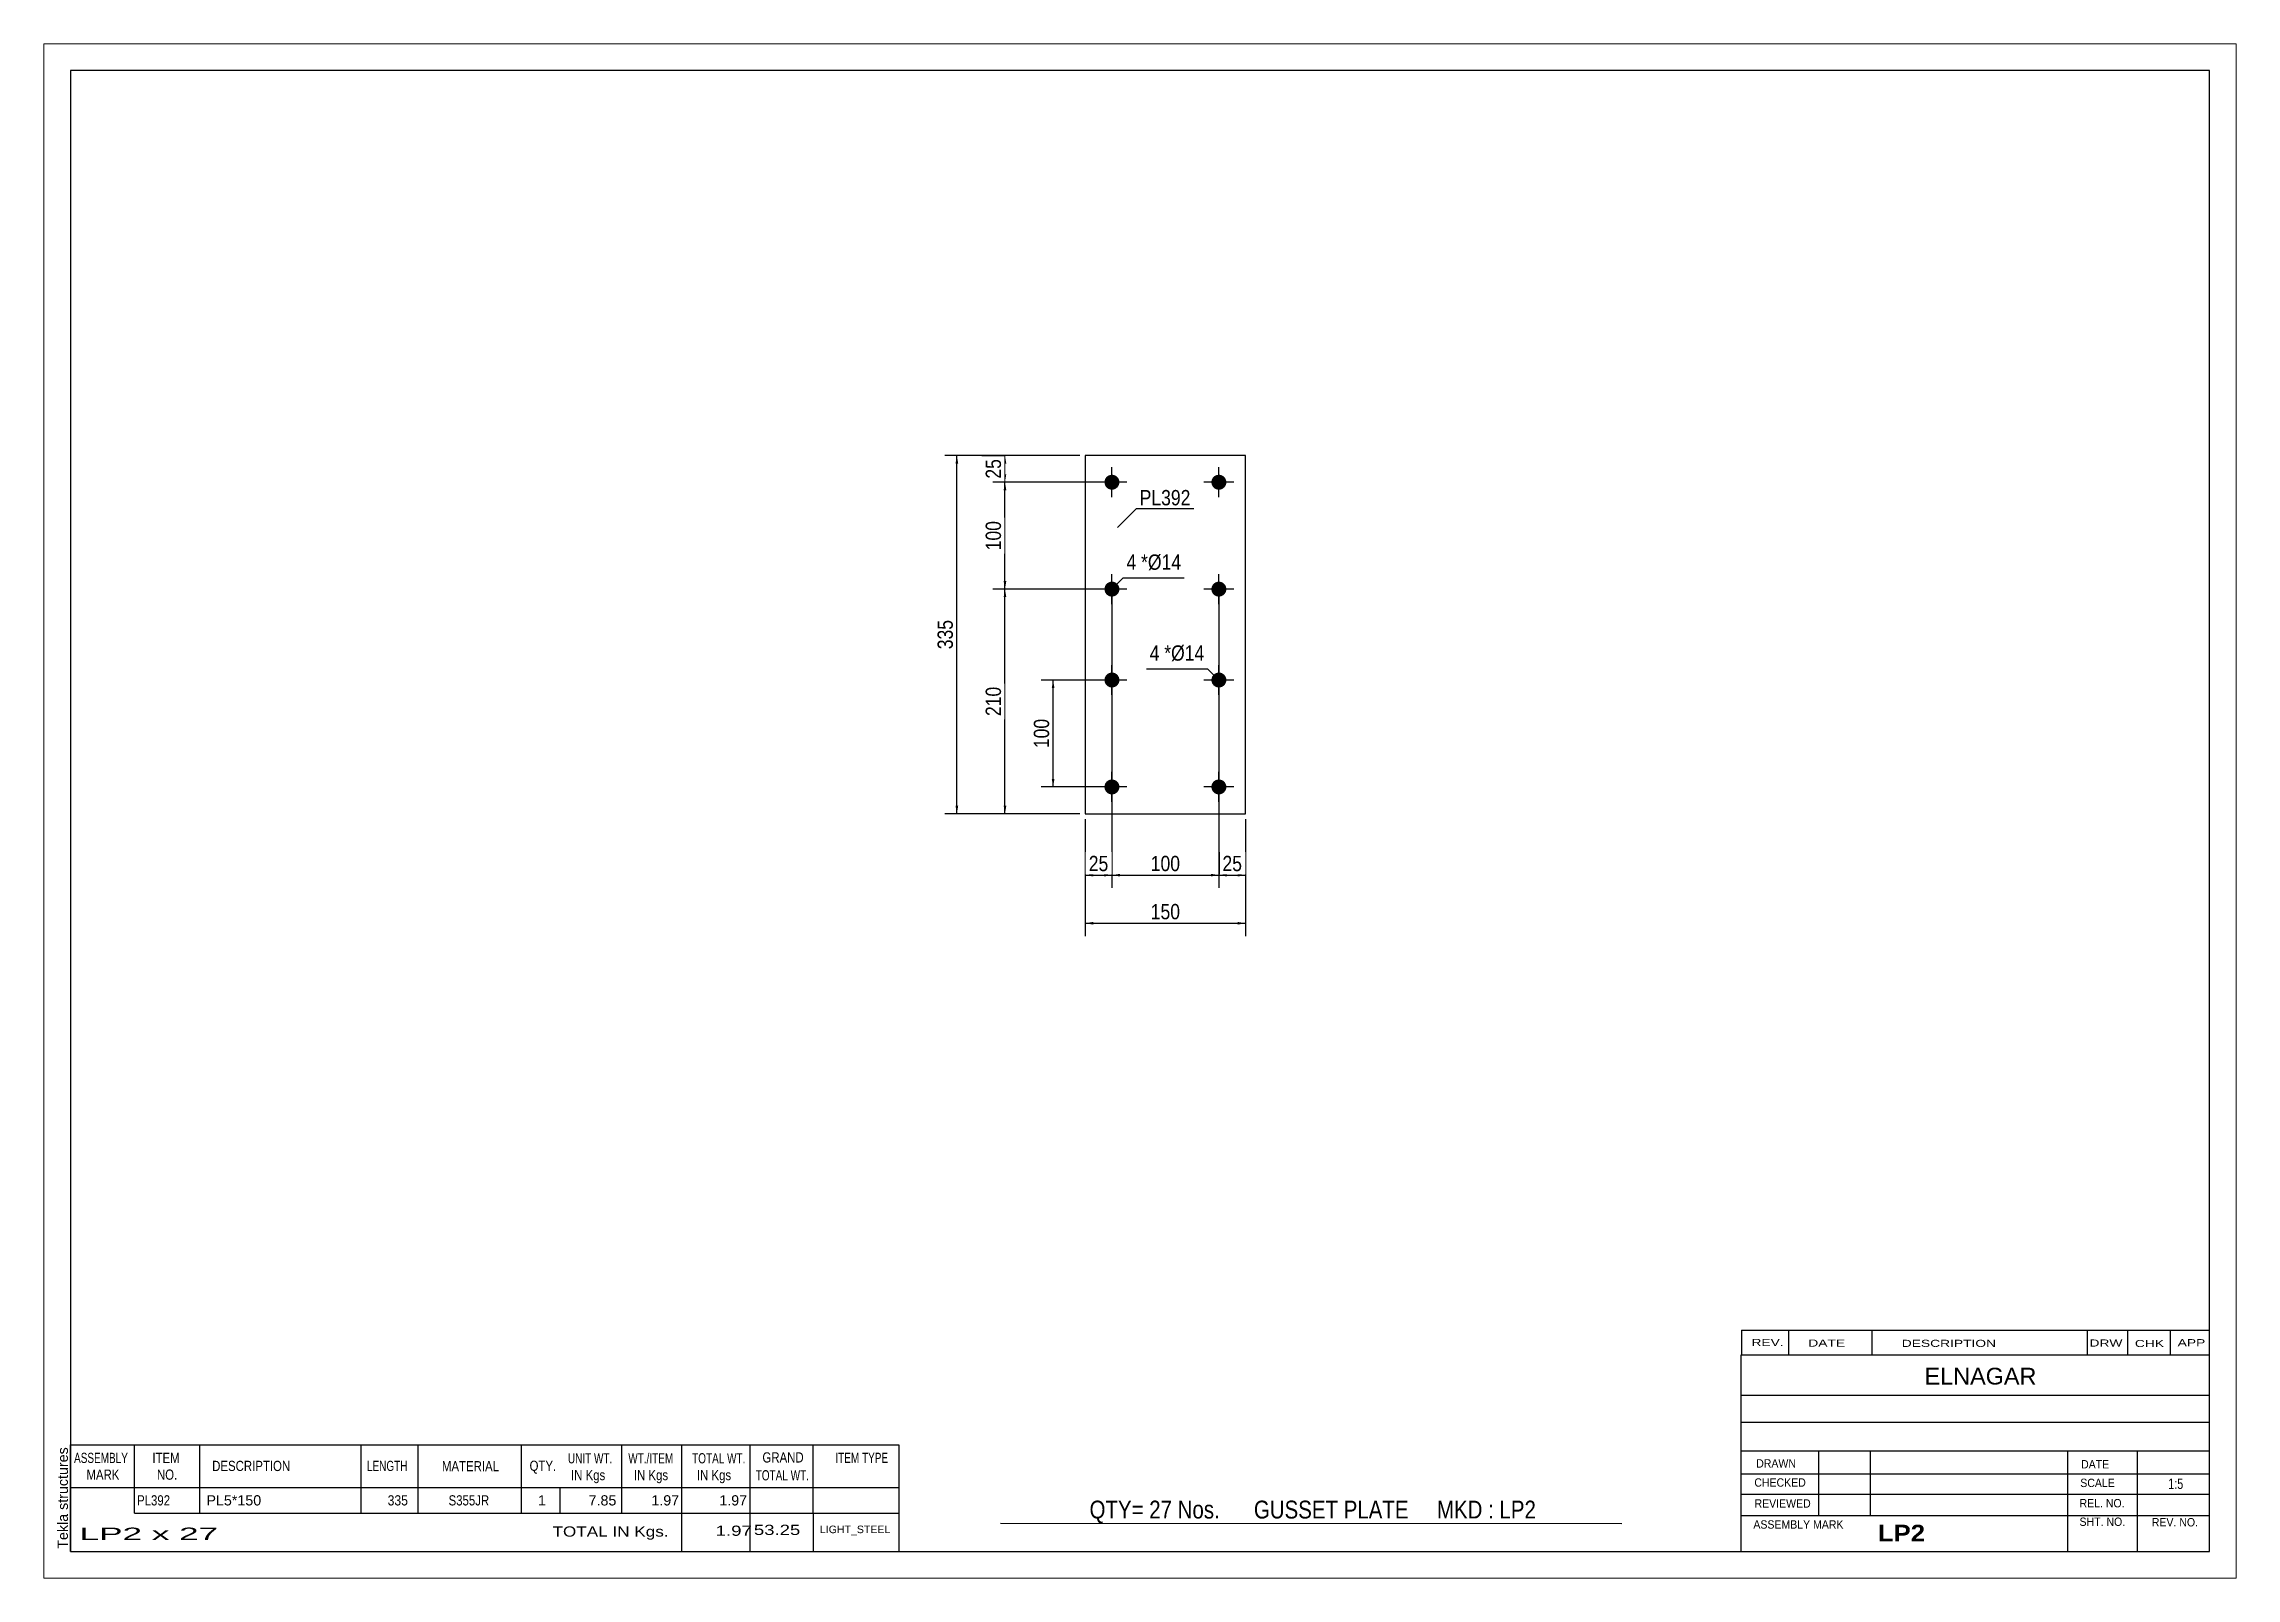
# Paper-space layout 'Layout1' of a CAD drawing. Header units: millimetres. Extents: x 0 to 410, y 0 to 287.
# The model-space entities are those that its viewports show. They can reach past a viewport. Long polylines and large blocks are cut down to what shows.
import ezdxf

# ---------------------------------------------------------------- set-up
doc = ezdxf.new("R2010")
doc.units = ezdxf.units.MM
doc.layers.add('Viewport layer', color=7, linetype='Continuous', plot=False)
doc.styles.add('Arial', font='ARIAL.TTF', dxfattribs={"height": 0.2})
doc.styles.add('Arial Bold', font='ARIALBD.TTF', dxfattribs={"height": 0.2})
doc.styles.add('Arial Narrow', font='ARIALN.TTF', dxfattribs={"height": 0.2})

# ---------------------------------------------------------------- blocks, each defined once
blk = doc.blocks.new('Unknown-629074191-1452')
at = {"color": 5, "linetype": 'Continuous'}
for p, q in [((210.25, 105.5), (-189.75, 105.5)), ((-189.75, 105.5), (-189.75, -171.5)), ((210.25, -171.5), (210.25, 105.5)), ((-189.75, -171.5), (210.25, -171.5))]:
    blk.add_line(p, q, dxfattribs=at)
at = {"color": 174, "linetype": 'Continuous', "style": 'Arial'}
blk.add_text('Tekla structures', height=1.9102, rotation=90, dxfattribs=at).set_placement((-190.25, -171))
blk = doc.blocks.new('Bolt-629074191-1223 - 1216')
at = {"linetype": 'Continuous'}
for points in [[(5, 27.1, -1), (5, 29.9, -1)], [(25, 27.1, -1), (25, 29.9, -1)], [(5, 7.1, -1), (5, 9.9, -1)], [(25, 7.1, -1), (25, 9.9, -1)]]:
    blk.add_hatch(color=3, dxfattribs=at).paths.add_polyline_path(points)
at = {"color": 3, "linetype": 'Continuous'}
for p, q in [((5, 25.7), (5, 31.3)), ((25, 25.7), (25, 31.3)), ((7.8, 28.5), (2.2, 28.5)), ((27.8, 28.5), (22.2, 28.5)), ((7.8, 8.5), (2.2, 8.5)), ((5, 5.7), (5, 11.3)), ((27.8, 8.5), (22.2, 8.5)), ((25, 5.7), (25, 11.3))]:
    blk.add_line(p, q, dxfattribs=at)
blk = doc.blocks.new('Part-629074191-1221 - 1216')
at = {"color": 2, "linetype": 'Continuous'}
for p, q in [((30, 33.5), (0, 33.5)), ((0, 33.5), (0, -33.5)), ((30, -33.5), (30, 33.5)), ((0, -33.5), (30, -33.5))]:
    blk.add_line(p, q, dxfattribs=at)
blk = doc.blocks.new('Bolt-629074191-1222 - 1216')
at = {"linetype": 'Continuous'}
for points in [[(5, -9.9, -1), (5, -7.1, -1)], [(25, -9.9, -1), (25, -7.1, -1)], [(5, -29.9, -1), (5, -27.1, -1)], [(25, -29.9, -1), (25, -27.1, -1)]]:
    blk.add_hatch(color=3, dxfattribs=at).paths.add_polyline_path(points)
at = {"color": 3, "linetype": 'Continuous'}
for p, q in [((5, -11.3), (5, -5.7)), ((25, -11.3), (25, -5.7)), ((7.8, -8.5), (2.2, -8.5)), ((27.8, -8.5), (22.2, -8.5)), ((7.8, -28.5), (2.2, -28.5)), ((5, -31.3), (5, -25.7)), ((27.8, -28.5), (22.2, -28.5)), ((25, -31.3), (25, -25.7))]:
    blk.add_line(p, q, dxfattribs=at)
blk = doc.blocks.new('StraightDimension-629074191-1274 - 1216')
at = {"linetype": 'Continuous'}
for points in [[(1.5, -54.25), (0, -54), (1.5, -53.75)], [(28.5, -53.75), (30, -54), (28.5, -54.25)]]:
    blk.add_hatch(color=7, dxfattribs=at).paths.add_polyline_path(points)
at = {"color": 7, "linetype": 'Continuous'}
for p, q in [((0, -34.5), (0, -56.4)), ((30, -34.5), (30, -56.4)), ((0, -54), (30, -54))]:
    blk.add_line(p, q, dxfattribs=at)
at = {"color": 0}
blk.add_wipeout([(18.34, -53.85), (18.34, -49.65), (11.66, -49.65), (11.66, -53.85)], dxfattribs=at)
at = {"color": 3, "style": 'Arial Narrow'}
blk.add_text('150', height=2.863, dxfattribs=at).set_placement((12.26, -53.25))
blk = doc.blocks.new('StraightDimension-629074191-1225 - 1216')
at = {"linetype": 'Continuous'}
for points in [[(-6.25, -10), (-6, -8.5), (-5.75, -10)], [(-5.75, -27), (-6, -28.5), (-6.25, -27)]]:
    blk.add_hatch(color=7, dxfattribs=at).paths.add_polyline_path(points)
at = {"color": 7, "linetype": 'Continuous'}
for p, q in [((4, -8.5), (-8.25, -8.5)), ((-6, -28.5), (-6, -8.5)), ((4, -28.5), (-8.25, -28.5))]:
    blk.add_line(p, q, dxfattribs=at)
at = {"color": 0}
blk.add_wipeout([(-6.15, -15.16), (-10.35, -15.16), (-10.35, -21.84), (-6.15, -21.84)], dxfattribs=at)
at = {"color": 3, "style": 'Arial Narrow'}
blk.add_text('100', height=2.863, rotation=90.0002, dxfattribs=at).set_placement((-6.75, -21.24))
blk = doc.blocks.new('StraightDimension-629074191-1242 - 1216')
at = {"linetype": 'Continuous'}
for points in [[(-15.25, 32), (-15, 33.5), (-14.75, 32)], [(-14.75, 30), (-15, 28.5), (-15.25, 30)]]:
    blk.add_hatch(color=7, dxfattribs=at).paths.add_polyline_path(points)
at = {"color": 7, "linetype": 'Continuous'}
for p, q in [((-1, 33.5), (-17.25, 33.5)), ((-15, 28.5), (-15, 33.5)), ((4, 28.5), (-17.25, 28.5))]:
    blk.add_line(p, q, dxfattribs=at)
at = {"color": 0}
blk.add_wipeout([(-15.15, 33.43), (-19.35, 33.43), (-19.35, 28.57), (-15.15, 28.57)], dxfattribs=at)
at = {"color": 3, "style": 'Arial Narrow'}
blk.add_text('25', height=2.863, rotation=90.0002, dxfattribs=at).set_placement((-15.75, 29.17))
blk = doc.blocks.new('StraightDimension-629074191-1243 - 1216')
at = {"linetype": 'Continuous'}
for points in [[(-15.25, 27), (-15, 28.5), (-14.75, 27)], [(-14.75, 10), (-15, 8.5), (-15.25, 10)]]:
    blk.add_hatch(color=7, dxfattribs=at).paths.add_polyline_path(points)
at = {"color": 7, "linetype": 'Continuous'}
for p, q in [((4, 28.5), (-17.25, 28.5)), ((-15, 8.5), (-15, 28.5)), ((4, 8.5), (-17.25, 8.5))]:
    blk.add_line(p, q, dxfattribs=at)
at = {"color": 0}
blk.add_wipeout([(-15.15, 21.84), (-19.35, 21.84), (-19.35, 15.16), (-15.15, 15.16)], dxfattribs=at)
at = {"color": 3, "style": 'Arial Narrow'}
blk.add_text('100', height=2.863, rotation=90.0002, dxfattribs=at).set_placement((-15.75, 15.76))
blk = doc.blocks.new('StraightDimension-629074191-1244 - 1216')
at = {"linetype": 'Continuous'}
for points in [[(-15.25, 7), (-15, 8.5), (-14.75, 7)], [(-14.75, -32), (-15, -33.5), (-15.25, -32)]]:
    blk.add_hatch(color=7, dxfattribs=at).paths.add_polyline_path(points)
at = {"color": 7, "linetype": 'Continuous'}
for p, q in [((4, 8.5), (-17.25, 8.5)), ((-15, -33.5), (-15, 8.5)), ((-1, -33.5), (-17.25, -33.5))]:
    blk.add_line(p, q, dxfattribs=at)
at = {"color": 0}
blk.add_wipeout([(-15.15, -9.16), (-19.35, -9.16), (-19.35, -15.84), (-15.15, -15.84)], dxfattribs=at)
at = {"color": 3, "style": 'Arial Narrow'}
blk.add_text('210', height=2.863, rotation=90.0002, dxfattribs=at).set_placement((-15.75, -15.24))
blk = doc.blocks.new('StraightDimension-629074191-1256 - 1216')
at = {"linetype": 'Continuous'}
for points in [[(-24.25, 32), (-24, 33.5), (-23.75, 32)], [(-23.75, -32), (-24, -33.5), (-24.25, -32)]]:
    blk.add_hatch(color=7, dxfattribs=at).paths.add_polyline_path(points)
at = {"color": 7, "linetype": 'Continuous'}
for p, q in [((-1, 33.5), (-26.25, 33.5)), ((-24, -33.5), (-24, 33.5)), ((-1, -33.5), (-26.25, -33.5))]:
    blk.add_line(p, q, dxfattribs=at)
at = {"color": 0}
blk.add_wipeout([(-24.15, 3.34), (-28.35, 3.34), (-28.35, -3.34), (-24.15, -3.34)], dxfattribs=at)
at = {"color": 3, "style": 'Arial Narrow'}
blk.add_text('335', height=2.863, rotation=90.0002, dxfattribs=at).set_placement((-24.75, -2.74))
blk = doc.blocks.new('StraightDimension-629074191-1260 - 1216')
at = {"linetype": 'Continuous'}
for points in [[(26.5, -45.25), (25, -45), (26.5, -44.75)], [(28.5, -44.75), (30, -45), (28.5, -45.25)]]:
    blk.add_hatch(color=7, dxfattribs=at).paths.add_polyline_path(points)
at = {"color": 7, "linetype": 'Continuous'}
for p, q in [((25, 7.5), (25, -47.4)), ((30, -34.5), (30, -47.4)), ((25, -45), (30, -45))]:
    blk.add_line(p, q, dxfattribs=at)
at = {"color": 0}
blk.add_wipeout([(29.93, -44.85), (29.93, -40.65), (25.07, -40.65), (25.07, -44.85)], dxfattribs=at)
at = {"color": 3, "style": 'Arial Narrow'}
blk.add_text('25', height=2.863, dxfattribs=at).set_placement((25.67, -44.25))
blk = doc.blocks.new('StraightDimension-629074191-1261 - 1216')
at = {"linetype": 'Continuous'}
for points in [[(6.5, -45.25), (5, -45), (6.5, -44.75)], [(23.5, -44.75), (25, -45), (23.5, -45.25)]]:
    blk.add_hatch(color=7, dxfattribs=at).paths.add_polyline_path(points)
at = {"color": 7, "linetype": 'Continuous'}
for p, q in [((5, 7.5), (5, -47.4)), ((25, 7.5), (25, -47.4)), ((5, -45), (25, -45))]:
    blk.add_line(p, q, dxfattribs=at)
at = {"color": 0}
blk.add_wipeout([(18.34, -44.85), (18.34, -40.65), (11.66, -40.65), (11.66, -44.85)], dxfattribs=at)
at = {"color": 3, "style": 'Arial Narrow'}
blk.add_text('100', height=2.863, dxfattribs=at).set_placement((12.26, -44.25))
blk = doc.blocks.new('StraightDimension-629074191-1262 - 1216')
at = {"linetype": 'Continuous'}
for points in [[(1.5, -45.25), (0, -45), (1.5, -44.75)], [(3.5, -44.75), (5, -45), (3.5, -45.25)]]:
    blk.add_hatch(color=7, dxfattribs=at).paths.add_polyline_path(points)
at = {"color": 7, "linetype": 'Continuous'}
for p, q in [((5, 7.5), (5, -47.4)), ((0, -34.5), (0, -47.4)), ((0, -45), (5, -45))]:
    blk.add_line(p, q, dxfattribs=at)
at = {"color": 0}
blk.add_wipeout([(4.93, -44.85), (4.93, -40.65), (0.07, -40.65), (0.07, -44.85)], dxfattribs=at)
at = {"color": 3, "style": 'Arial Narrow'}
blk.add_text('25', height=2.863, dxfattribs=at).set_placement((0.67, -44.25))
blk = doc.blocks.new('CBS_BOM-629074191-1461')
at = {"color": 7, "linetype": 'Continuous'}
for p, q in [((-189.78, -159.53), (-189.78, -151.53)), ((-189.78, -151.53), (-34.86, -151.53)), ((-177.78, -159.53), (-177.78, -151.53)), ((-165.59, -159.53), (-165.59, -151.53)), ((-135.43, -159.53), (-135.43, -151.53)), ((-124.75, -159.53), (-124.75, -151.53)), ((-105.43, -159.53), (-105.43, -151.53)), ((-86.63, -159.53), (-86.63, -151.53)), ((-75.42, -159.53), (-75.42, -151.53)), ((-62.63, -159.53), (-62.63, -151.53)), ((-50.88, -159.53), (-50.88, -151.53)), ((-34.86, -151.54), (-34.86, -159.52)), ((-189.78, -159.53), (-34.86, -159.53)), ((-189.78, -164.33), (-189.78, -159.53)), ((-177.78, -164.33), (-177.78, -159.53)), ((-165.59, -164.33), (-165.59, -159.53)), ((-135.43, -164.33), (-135.43, -159.53)), ((-124.75, -164.33), (-124.75, -159.53)), ((-105.43, -164.33), (-105.43, -159.53)), ((-98.17, -164.33), (-98.17, -159.53)), ((-86.63, -164.33), (-86.63, -159.53)), ((-75.42, -164.33), (-75.42, -159.53)), ((-62.63, -164.33), (-62.63, -159.53)), ((-50.86, -164.33), (-50.86, -159.53)), ((-34.86, -159.54), (-34.86, -164.33)), ((-189.78, -171.53), (-189.78, -164.35)), ((-177.78, -164.33), (-34.86, -164.33)), ((-75.42, -171.53), (-75.42, -164.35)), ((-62.63, -171.53), (-62.63, -164.35)), ((-50.82, -171.53), (-50.82, -164.35)), ((-34.86, -164.33), (-34.86, -171.53)), ((-189.78, -171.53), (-34.86, -171.53))]:
    blk.add_line(p, q, dxfattribs=at)
at = {"color": 3, "linetype": 'Continuous', "style": 'Arial'}
for s, height, width, p in [('ASSEMBLY', 1.91, 0.7, (-189.1, -154.96)), ('ITEM', 1.91, 0.8, (-174.45, -154.96)), ('DESCRIPTION', 1.9102, 0.8, (-163.27, -156.46)), ('LENGTH', 1.91, 0.7, (-134.32, -156.46)), ('MATERIAL', 1.91, 0.8, (-120.3, -156.51)), ('QTY.', 1.91, 0.8, (-103.91, -156.43)), ('UNIT WT.', 1.91, 0.7, (-96.74, -155.03)), ('WT./ITEM', 1.91, 0.7, (-85.45, -155.03)), ('TOTAL WT.', 1.91, 0.7, (-73.51, -155.03)), ('GRAND', 1.91, 0.8, (-60.36, -154.87)), ('ITEM TYPE', 1.91, 0.7, (-46.72, -154.95)), ('MARK', 1.91, 0.8, (-186.78, -158.09)), ('NO.', 1.91, 0.8, (-173.6, -158.09)), ('IN Kgs', 1.91, 0.8, (-96.16, -158.17)), ('IN Kgs', 1.91, 0.8, (-84.41, -158.17)), ('IN Kgs', 1.91, 0.8, (-72.62, -158.17)), ('TOTAL WT.', 1.91, 0.7, (-61.62, -158.21))]:
    blk.add_text(s, height=height, dxfattribs=dict(at, width=width)).set_placement(p)
at = {"color": 7, "linetype": 'Continuous', "style": 'Arial'}
for s, width, p in [('PL392', 0.8, (-177.32, -162.9)), ('335', 0.85, (-130.45, -162.9)), ('S355JR', 0.8, (-119.06, -162.9))]:
    blk.add_text(s, height=1.91, dxfattribs=dict(at, width=width)).set_placement(p)
for s, p in [('PL5*150', (-164.34, -162.9)), ('1', (-102.34, -162.9)), ('7.85', (-92.87, -162.9)), ('1.97', (-81.13, -162.9)), ('1.97', (-68.42, -162.9))]:
    blk.add_text(s, height=1.91, dxfattribs=at).set_placement(p)
at = {"color": 6, "linetype": 'Continuous', "style": 'Arial'}
for s, height, width, p in [('LP2 x 27', 2.292, 2.05, (-188.06, -169.34)), ('TOTAL IN Kgs.', 1.9102, 1.2, (-99.62, -168.73)), ('1.97', 1.91, 1.3, (-69.1, -168.58)), ('53.25', 1.91, 1.3, (-61.96, -168.42))]:
    blk.add_text(s, height=height, dxfattribs=dict(at, width=width)).set_placement(p)
blk.add_text('LIGHT_STEEL', height=1.4135, dxfattribs=at).set_placement((-49.61, -168.08))
blk = doc.blocks.new('CBS_CALLOFF-629074191-1462')
at = {"color": 7, "linetype": 'Continuous'}
blk.add_line((-15.87, -166.23), (100.36, -166.25), dxfattribs=at)
at = {"color": 3, "linetype": 'Continuous', "style": 'Arial Narrow'}
blk.add_text('QTY= 27 Nos.      GUSSET PLATE     MKD : LP2', height=3.3405, dxfattribs=at).set_placement((0.81, -165.34))
blk = doc.blocks.new('CBS_NAME_BLOG-629074191-1463')
at = {"color": 7, "linetype": 'Continuous'}
for p, q in [((122.66, -134.75), (210.18, -134.75)), ((122.66, -171.46), (122.66, -134.75)), ((122.66, -142.29), (210.18, -142.29)), ((122.73, -147.34), (210.25, -147.34)), ((122.66, -152.71), (210.18, -152.71)), ((137.18, -164.82), (137.18, -152.72)), ((146.87, -164.79), (146.87, -152.72)), ((183.78, -171.46), (183.78, -152.73)), ((196.83, -171.46), (196.83, -152.72)), ((122.67, -157.01), (210.25, -156.99)), ((122.66, -160.76), (210.18, -160.76)), ((122.66, -164.8), (210.18, -164.8)), ((122.66, -171.5), (210.25, -171.5))]:
    blk.add_line(p, q, dxfattribs=at)
at = {"color": 3, "linetype": 'Continuous', "style": 'Arial'}
blk.add_text('ELNAGAR', height=3.133, dxfattribs=at).set_placement((156.98, -140.28))
at = {"color": 3, "linetype": 'Continuous'}
for s, height, style, width, p in [('DRAWN', 1.566, 'Arial', 0.9, (125.49, -155.82)), ('DATE', 1.566, 'Arial', 0.9, (186.25, -155.98)), ('CHECKED', 1.566, 'Arial', 0.9, (125.14, -159.39)), ('SCALE', 1.566, 'Arial', 0.9, (186.1, -159.46)), ('1:5', 1.957, 'Arial Narrow', 0.9, (202.55, -159.82)), ('REVIEWED', 1.566, 'Arial', 0.9, (125.18, -163.31)), ('REL. NO.', 1.566, 'Arial', 0.9, (185.96, -163.26)), ('ASSEMBLY MARK', 1.5663, 'Arial', 0.9, (124.96, -167.24)), ('LP2', 3.131, 'Arial Bold', 1.1, (148.24, -169.64)), ('SHT. NO.', 1.566, 'Arial', 0.9, (185.96, -166.73)), ('REV. NO.', 1.566, 'Arial', 0.9, (199.48, -166.82))]:
    blk.add_text(s, height=height, dxfattribs=dict(at, style=style, width=width)).set_placement(p)
blk = doc.blocks.new('CBS_REVISION-629074191-1464')
at = {"color": 7, "linetype": 'Continuous'}
for p, q in [((122.74, -130.12), (210.24, -130.12)), ((122.74, -130.12), (122.74, -134.75)), ((131.54, -130.12), (131.54, -134.75)), ((147.13, -130.12), (147.13, -134.69)), ((187.39, -130.12), (187.39, -134.75)), ((194.93, -130.12), (194.93, -134.75)), ((202.88, -130.12), (202.88, -134.75)), ((122.74, -134.75), (210.24, -134.75))]:
    blk.add_line(p, q, dxfattribs=at)
at = {"color": 7, "style": 'Arial Narrow', "width": 1.7}
for s, height, p in [('REV.', 1.326, (124.6, -133.07)), ('DATE', 1.326, (135.23, -133.19)), ('DESCRIPTION', 1.3257, (152.71, -133.24)), ('DRW', 1.326, (187.82, -133.18)), ('CHK', 1.326, (196.31, -133.27)), ('APP', 1.326, (204.31, -133.12))]:
    blk.add_text(s, height=height, dxfattribs=at).set_placement(p)
blk = doc.blocks.new('Mark-629074191-1280 - 1216')
at = {"color": 0}
blk.add_wipeout([(13.89, -4.88), (13.89, -1.88), (12.06, -1.88), (12.06, -4.88)], dxfattribs=at)
blk.add_wipeout([(13.89, -4.88), (13.89, -1.88), (12.06, -1.88), (12.06, -4.88)], dxfattribs=at)
blk.add_wipeout([(16.06, -4.88), (16.06, -1.88), (14.79, -1.88), (14.79, -4.88)], dxfattribs=at)
blk.add_wipeout([(16.06, -4.88), (16.06, -1.88), (14.79, -1.88), (14.79, -4.88)], dxfattribs=at)
at = {"color": 3, "style": 'Arial Narrow'}
blk.add_text('4', height=2.86, dxfattribs=at).set_placement((12.06, -4.88))
at = {"color": 0}
blk.add_wipeout([(22.28, -4.88), (22.28, -1.88), (16.06, -1.88), (16.06, -4.88)], dxfattribs=at)
blk.add_wipeout([(22.28, -4.88), (22.28, -1.88), (16.06, -1.88), (16.06, -4.88)], dxfattribs=at)
at = {"color": 7, "linetype": 'Continuous'}
for p in [(11.46, -6.38), (25, -8.5)]:
    blk.add_line(p, (22.88, -6.38), dxfattribs=at)
at = {"color": 3, "style": 'Arial Narrow'}
for s, height, p in [('*', 2.86, (14.79, -4.88)), ('Ø14', 2.863, (16.06, -4.88))]:
    blk.add_text(s, height=height, dxfattribs=at).set_placement(p)
blk = doc.blocks.new('Mark-629074191-1277 - 1216')
at = {"color": 0}
blk.add_wipeout([(19.7, 24.18), (19.7, 27.18), (10.19, 27.18), (10.19, 24.18)], dxfattribs=at)
blk.add_wipeout([(19.7, 24.18), (19.7, 27.18), (10.19, 27.18), (10.19, 24.18)], dxfattribs=at)
at = {"color": 7, "linetype": 'Continuous'}
for p, q in [((6.06, 20.04), (9.59, 23.58)), ((9.59, 23.58), (20.3, 23.58))]:
    blk.add_line(p, q, dxfattribs=at)
at = {"color": 3, "style": 'Arial Narrow'}
blk.add_text('PL392', height=2.863, dxfattribs=at).set_placement((10.19, 24.18))
blk = doc.blocks.new('Mark-629074191-1281 - 1216')
at = {"color": 0}
blk.add_wipeout([(9.55, 12.12), (9.55, 15.12), (7.72, 15.12), (7.72, 12.12)], dxfattribs=at)
blk.add_wipeout([(9.55, 12.12), (9.55, 15.12), (7.72, 15.12), (7.72, 12.12)], dxfattribs=at)
at = {"color": 7, "linetype": 'Continuous'}
blk.add_line((5, 8.5), (7.12, 10.62), dxfattribs=at)
at = {"color": 0}
blk.add_wipeout([(11.73, 12.12), (11.73, 15.12), (10.45, 15.12), (10.45, 12.12)], dxfattribs=at)
blk.add_wipeout([(11.73, 12.12), (11.73, 15.12), (10.45, 15.12), (10.45, 12.12)], dxfattribs=at)
at = {"color": 3, "style": 'Arial Narrow'}
blk.add_text('4', height=2.86, dxfattribs=at).set_placement((7.72, 12.12))
at = {"color": 0}
blk.add_wipeout([(17.94, 12.12), (17.94, 15.12), (11.73, 15.12), (11.73, 12.12)], dxfattribs=at)
blk.add_wipeout([(17.94, 12.12), (17.94, 15.12), (11.73, 15.12), (11.73, 12.12)], dxfattribs=at)
at = {"color": 7, "linetype": 'Continuous'}
blk.add_line((7.12, 10.62), (18.54, 10.62), dxfattribs=at)
at = {"color": 3, "style": 'Arial Narrow'}
for s, height, p in [('*', 2.86, (10.45, 12.12)), ('Ø14', 2.863, (11.73, 12.12))]:
    blk.add_text(s, height=height, dxfattribs=at).set_placement(p)

msp = doc.modelspace()

# ---------------------------------------------------------------- block references
for name in ['Unknown-629074191-1452', 'Part-629074191-1221 - 1216', 'Bolt-629074191-1223 - 1216', 'Bolt-629074191-1222 - 1216', 'CBS_REVISION-629074191-1464', 'CBS_NAME_BLOG-629074191-1463', 'CBS_BOM-629074191-1461', 'CBS_CALLOFF-629074191-1462']:
    msp.add_blockref(name, (0, 0))

# ---------------------------------------------------------------- next in the draw order: block references
for name in ['StraightDimension-629074191-1242 - 1216', 'Mark-629074191-1277 - 1216', 'StraightDimension-629074191-1225 - 1216', 'StraightDimension-629074191-1274 - 1216']:
    msp.add_blockref(name, (0, 0))

# ---------------------------------------------------------------- next in the draw order: block references
for name in ['StraightDimension-629074191-1243 - 1216', 'StraightDimension-629074191-1260 - 1216']:
    msp.add_blockref(name, (0, 0))

# ---------------------------------------------------------------- next in the draw order: block references
msp.add_blockref('StraightDimension-629074191-1244 - 1216', (0, 0))

# ---------------------------------------------------------------- next in the draw order: block references
for name in ['StraightDimension-629074191-1256 - 1216', 'StraightDimension-629074191-1261 - 1216']:
    msp.add_blockref(name, (0, 0))

# ---------------------------------------------------------------- next in the draw order: block references
for name in ['StraightDimension-629074191-1262 - 1216', 'Mark-629074191-1280 - 1216']:
    msp.add_blockref(name, (0, 0))

# ---------------------------------------------------------------- next in the draw order: block references
msp.add_blockref('Mark-629074191-1281 - 1216', (0, 0))

psp = doc.layouts.get("Layout1")

# ---------------------------------------------------------------- viewports
at = {"layer": 'Viewport layer', "view_target_point": (10.25, -33)}
psp.add_viewport(center=(205, 143.5), size=(410, 287), view_center_point=(0, 0), view_height=287, dxfattribs=at)

doc.saveas('drawing.dxf')
